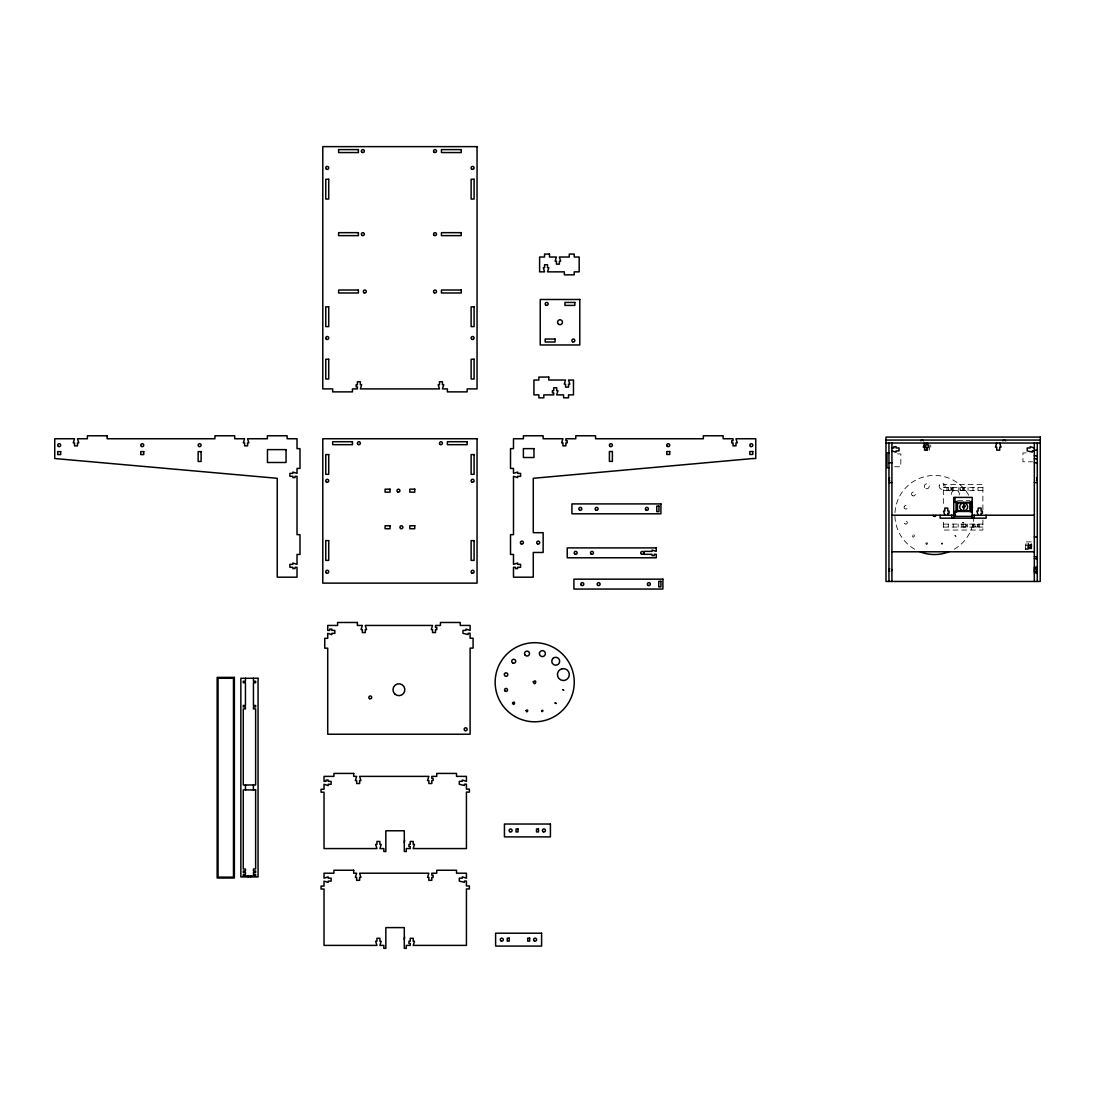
<?xml version="1.0" encoding="UTF-8"?>
<svg xmlns="http://www.w3.org/2000/svg" width="1095" height="1095" viewBox="0 0 1095 1095"><rect width="100%" height="100%" fill="white"/><g stroke="black" fill="none" stroke-linecap="round" stroke-linejoin="round"><path stroke-width="0.75" stroke-dasharray="5 3.75" d="M1026.124 452.906L1022.949 452.906L1022.949 461.803L1032.503 461.803M897.435 453.891L900.815 453.891L900.815 466.757L894.04 466.757M943.342 487.521L982.899 487.521M943.342 490.478L982.899 490.478M957.509 500.716L969.869 500.716M943.342 524.108L982.899 524.108M943.342 527.065L982.899 527.065M1031.353 541.902L1025.413 541.902L1025.413 551.798M1025.413 544.078L1028.383 544.078M1025.413 545.365L1028.383 545.365L1028.383 541.902M1025.413 548.335L1028.383 548.335M1025.413 549.622L1028.383 549.622M982.899 509.818L982.899 484.551L943.342 484.551L943.342 506.451M982.899 519.933L982.899 530.035L943.342 530.035L943.342 519.933M979.231 524.108L979.231 527.065M977.958 487.521L977.958 490.478M977.958 524.108L977.958 527.065M974.988 524.108L974.988 527.065M973.701 524.108L973.701 527.065M973.003 487.521L973.003 490.478M973.003 524.108L973.003 527.065M968.062 487.521L968.062 490.478M967.364 524.108L967.364 527.065M966.091 524.108L966.091 527.065M964.408 487.521L964.408 490.478M963.121 487.521L963.121 490.478M963.121 524.108L963.121 527.065M961.834 524.108L961.834 527.065M960.151 487.521L960.151 490.478M958.864 487.521L958.864 490.478M958.18 524.108L958.18 527.065M953.225 487.521L953.225 490.478M953.225 524.108L953.225 527.065M952.54 487.521L952.54 490.478M951.254 487.521L951.254 490.478M948.284 487.521L948.284 490.478M948.284 524.108L948.284 527.065M946.997 487.521L946.997 490.478M930.777 444.994L930.777 447.171M929.491 447.171L929.491 450.141M973.989 516.443A39.557 39.557 0 0 1 954.238 549.225M914.681 549.225A39.557 39.557 0 0 1 906.496 487.001A39.557 39.557 0 0 1 968.719 495.2M959.261 495.022A3.956 3.956 0 0 0 952.65 491.203L952.02 492.011A3.956 3.956 0 0 0 951.623 495.022M939.25 485.674L939.181 486.44A2.97 2.97 0 0 0 940.769 488.945L941.495 489.219A2.97 2.97 0 0 0 944.766 487.686L945.04 486.96A2.97 2.97 0 0 0 942.795 483.429A2.97 2.97 0 0 0 939.25 485.674M912.299 535.633C913.805 540.355 915.967 532.293 912.299 535.633M925.877 543.243C926.575 547.144 929.135 540.985 925.877 543.243M941.454 543.339C941.987 546.268 943.904 541.655 941.454 543.339M954.895 535.729L955.99 536.18L954.895 535.729M962.656 522.466L963.573 522.835L962.656 522.466M904.265 506.52L904.114 506.944A1.725 1.725 0 0 0 905.455 508.983L905.907 509.024A1.725 1.725 0 0 0 907.358 508.08L907.509 507.642A1.725 1.725 0 0 0 906.592 505.753L906.167 505.603A1.725 1.725 0 0 0 904.265 506.52M912.505 495.707L912.094 495.392A1.971 1.971 0 0 1 912.094 492.599A1.971 1.971 0 0 1 914.886 492.599L915.201 493.01A1.971 1.971 0 0 1 912.505 495.707M924.645 487.549L924.399 486.96A2.477 2.477 0 0 1 926.151 483.935A2.477 2.477 0 0 1 929.176 485.674L929.258 486.317A2.477 2.477 0 0 1 924.645 487.549M975.727 526.873A1.478 1.478 0 0 0 977.958 525.586A1.478 1.478 0 0 0 975.727 524.3A1.478 1.478 0 0 0 975.727 526.873M949.023 490.286A1.478 1.478 0 0 0 951.254 489A1.478 1.478 0 0 0 949.023 487.713A1.478 1.478 0 0 0 949.023 490.286M904.908 523.821A1.478 1.478 0 0 0 907.276 522.849A1.478 1.478 0 0 0 905.236 521.275A1.478 1.478 0 0 0 904.908 523.821M963.86 526.873A1.478 1.478 0 0 0 966.091 525.586A1.478 1.478 0 0 0 963.86 524.3A1.478 1.478 0 0 0 963.86 526.873M960.89 490.286A1.478 1.478 0 0 0 963.121 489A1.478 1.478 0 0 0 960.89 487.713A1.478 1.478 0 0 0 960.89 490.286"/><path stroke-width="1.5" d="M404.301 842.602L404.616 840.166M404.301 939.428L404.616 936.991M972.196 509.23L972.511 506.793M935.746 515.718L933.419 516.019M963.682 505.671L962.45 506.903L963.682 508.135L964.914 506.903L963.682 505.671L963.682 502.372M885.992 440.053L1040.25 440.053M885.992 443.023L1040.25 443.023M891.919 447.964L893.903 447.964L893.903 446.678L896.08 446.678L896.08 447.964L899.036 447.964L899.036 450.935L896.08 450.935L896.08 452.208L891.919 450.935M1034.323 447.964L1030.162 446.678L1030.162 447.964L1027.192 447.964L1027.192 450.935L1032.339 452.112L1032.339 450.825L1034.323 450.825M1034.323 450.141L1037.28 450.141M888.948 452.906L886.977 452.906L886.977 467.743L888.948 467.743M1034.323 455.78L1037.28 455.78M1034.323 458.737L1037.28 458.737M888.948 462.802L891.919 462.802M1034.323 462.802L1037.28 462.802M888.948 482.566L891.919 482.566M1034.323 482.566L1037.28 482.566M972.196 502.345L954.991 502.345L954.991 497.404M957.509 502.892L969.869 502.892M957.509 510.9L969.869 510.9M972.196 511.447L954.991 511.447L954.991 516.388L972.196 516.388M891.919 515.211L955.456 515.211M972.196 515.211L1034.323 515.211M1034.323 536.961L1037.28 536.961M1028.383 545.365L1031.353 545.365M1028.383 548.335L1031.353 548.335M891.919 551.798L1034.323 551.798M1034.323 556.739L1037.28 556.739M1034.323 558.71L1037.28 558.71M1034.323 567.319L1037.28 567.319M1034.323 568.606L1037.28 568.606M1034.323 571.576L1037.28 571.576M1034.323 572.849L1037.28 572.849M1037.28 443.023L1037.28 581.459M1034.323 443.023L1034.323 581.459M1031.353 544.078L1031.353 548.499M1028.383 545.2L1028.383 548.499M999.708 443.023L1000.994 447.171L999.708 447.171L999.708 450.141L996.737 450.141L996.737 447.171L995.451 447.171L996.737 443.023M986.116 515.211L986.116 518.168L940.126 518.168L940.126 515.211M981.093 515.211L981.093 513.226L982.379 513.226L982.379 511.05L981.093 511.05L981.093 508.08L978.122 508.08L978.122 511.05L976.836 511.05L978.122 515.211M974.167 515.211L974.167 518.168M972.196 518.168L972.196 497.404L953.731 497.404L953.731 518.168M971.306 501.428L971.306 512.378M969.869 502.263L969.869 511.529M963.682 508.135L963.682 511.433M957.509 502.263L957.509 511.529M956.072 501.428L956.072 512.378M951.747 515.211L951.747 518.168M947.791 515.211L947.791 513.226L949.078 513.226L949.078 511.05L947.791 511.05L947.791 508.08L944.821 508.08L944.821 511.05L943.534 511.05L944.821 515.211M927.52 443.023L927.52 444.994L928.806 444.994L928.806 447.171L927.52 447.171L927.52 450.141L924.55 450.141L924.55 447.171L923.263 447.171L924.55 443.023M926.534 443.023L926.534 444.994L925.248 444.994L925.248 447.171L926.534 447.171L926.534 450.141M891.919 443.023L891.919 581.459M888.948 443.023L888.948 581.459M253.451 678.27L253.451 681.241L255.628 681.241L255.628 682.719L253.451 682.719L253.451 705.467L255.628 705.467L255.628 706.946L253.451 706.946L253.451 708.93L255.628 708.93L255.628 784.978L243.268 784.978L243.268 708.93L245.444 708.93L245.444 706.946L243.268 706.946L243.268 705.467L245.444 705.467L245.444 682.719L243.268 682.719L243.268 681.241L245.444 681.241L245.444 678.27M253.397 784.978L253.397 789.919M250.673 875.945L250.673 876.931M248.209 875.945L248.209 876.931M245.485 784.978L245.485 789.919M964.353 505.151A2.477 2.477 0 0 1 965.256 506.054M948.913 551.798A39.557 39.557 0 0 1 920.019 551.798M935.842 515.348A1.437 1.437 0 0 1 933.077 515.348M891.864 569.701A1.478 1.478 0 0 1 891.864 570.468M889.701 571.371A1.478 1.478 0 0 1 889.701 568.798M889.701 480.39A1.478 1.478 0 0 1 889.701 477.831M920.799 440.792A1.478 1.478 0 0 1 923.359 440.792M1002.869 440.792A1.478 1.478 0 0 1 1005.443 440.792M1036.541 477.831A1.478 1.478 0 0 1 1036.541 480.39M1036.541 568.798A1.478 1.478 0 0 1 1036.541 571.371M1035.418 571.522A1.478 1.478 0 0 1 1035.418 568.661M539.493 652.948L539.424 653.715A2.97 2.97 0 0 0 541.012 656.22L541.738 656.494A2.97 2.97 0 0 0 545.009 654.974L545.283 654.249A2.97 2.97 0 0 0 543.038 650.704A2.97 2.97 0 0 0 539.493 652.948M512.528 702.908C514.048 707.63 516.21 699.582 512.528 702.908M533.279 681.87C535.085 687.537 537.672 677.873 533.279 681.87M526.12 710.532C526.818 714.433 529.378 708.273 526.12 710.532M541.696 710.628C542.203 713.543 544.174 708.93 541.696 710.628M555.138 703.004L556.233 703.455L555.138 703.004M562.898 689.74L563.747 690.233L562.967 689.631M504.508 673.795L504.357 674.219A1.725 1.725 0 0 0 505.698 676.272L506.15 676.299A1.725 1.725 0 0 0 507.601 675.355L507.738 674.931A1.725 1.725 0 0 0 506.834 673.028L506.41 672.877A1.725 1.725 0 0 0 504.508 673.795M552.879 658.478L552.263 659.299A3.956 3.956 0 0 0 557.656 664.692L558.477 664.076A3.956 3.956 0 0 0 558.477 658.478A3.956 3.956 0 0 0 552.879 658.478M561.831 668.84L560.394 669.428A5.927 5.927 0 0 0 563.364 680.501L564.897 680.296A5.927 5.927 0 0 0 569.085 673.042A5.927 5.927 0 0 0 561.831 668.84M752.799 458.531L533.265 478.296L533.265 532.69L543.147 532.69L543.147 552.469L533.265 552.469L533.265 577.188L513.487 577.188L513.487 567.306L515.471 567.306L515.471 568.592L517.634 568.592L517.634 567.306L520.604 567.306L520.604 564.336L517.634 564.336L517.634 563.049L513.487 564.336L513.487 554.44L510.516 554.44L510.516 534.661L513.487 534.661L513.487 476.325L517.634 477.612L517.634 476.325L520.604 476.325L520.604 473.355L517.634 473.355L517.634 472.068L513.487 473.355L513.487 468.414L510.516 468.414L510.516 448.635L513.487 448.635L513.487 438.753L523.383 438.753L523.383 435.783L543.147 435.783L543.147 438.753L562.926 438.753L561.639 442.9L562.926 442.9L562.926 445.87L565.896 445.87L565.896 442.9L567.183 442.9L567.183 440.724L565.896 440.724L565.896 438.753L575.792 438.753L575.792 435.783L595.557 435.783L595.557 438.753L703.346 438.753L703.346 435.783L723.124 435.783L723.124 438.753L733.02 438.753L733.02 440.724L731.734 440.724L731.734 442.9L733.02 442.9L733.02 445.87L735.977 445.87L735.977 442.9L737.263 442.9L735.977 438.753L755.755 438.753L755.755 458.531L752.799 458.531M477.05 146.634L322.792 146.634L322.792 388.903L332.675 388.903L332.675 391.873L352.453 391.873L352.453 388.903L357.408 388.903L357.408 386.932L356.121 386.932L356.121 384.756L357.408 384.756L357.408 381.785L360.364 381.785L360.364 384.756L361.651 384.756L360.364 388.903L439.478 388.903L438.192 384.756L439.478 384.756L439.478 381.785L442.448 381.785L442.448 384.756L443.735 384.756L442.448 388.903L447.39 388.903L447.39 391.873L467.168 391.873L467.168 388.903L477.05 388.903L477.05 146.634M358.393 149.604L338.615 149.604L338.615 152.561L358.393 152.561L358.393 149.604M461.228 149.604L441.449 149.604L441.449 152.561L461.228 152.561L461.228 149.604M328.719 179.265L325.762 179.265L325.762 199.044L328.719 199.044L328.719 179.265M474.094 179.265L471.124 179.265L471.124 199.044L474.094 199.044L474.094 179.265M358.393 232.66L338.615 232.66L338.615 235.63L358.393 235.63L358.393 232.66M461.228 232.66L441.449 232.66L441.449 235.63L461.228 235.63L461.228 232.66M549.498 254.067L544.557 254.067L544.557 257.024L539.616 257.024L539.616 271.861L544.557 271.861L543.271 267.714L544.557 267.714L544.557 264.744L547.527 264.744L547.527 267.714L548.814 267.714L547.527 271.861L564.336 271.861L564.336 274.831L574.218 274.831L574.218 271.861L579.173 271.861L579.173 257.024L574.218 257.024L574.218 254.067L569.277 254.067L569.277 257.024L559.394 257.024L560.681 261.185L559.394 261.185L559.394 264.141L556.424 264.141L556.424 261.185L555.138 261.185L556.424 257.024L549.498 257.024L549.498 254.067M358.393 290.011L338.615 290.011L338.615 292.981L358.393 292.981L358.393 290.011M461.228 290.011L441.449 290.011L441.449 292.981L461.228 292.981L461.228 290.011M579.789 299.483L540.232 299.483L540.232 344.966L579.789 344.966L579.789 299.483M574.834 302.453L564.952 302.453L564.952 305.409L574.834 305.409L574.834 302.453M328.719 306.833L325.762 306.833L325.762 326.611L328.719 326.611L328.719 306.833M474.094 306.833L471.124 306.833L471.124 326.611L474.094 326.611L474.094 306.833M555.069 339.039L545.173 339.039L545.173 342.01L555.069 342.01L555.069 339.039M328.719 359.242L325.762 359.242L325.762 379.021L328.719 379.021L328.719 359.242M474.094 359.242L471.124 359.242L471.124 379.021L474.094 379.021L474.094 359.242M548.759 377.063L538.863 377.063L538.863 380.033L533.922 380.033L533.922 394.871L538.863 394.871L538.863 397.827L543.818 397.827L543.818 394.871L553.7 394.871L553.7 392.886L552.414 392.886L552.414 390.71L553.7 390.71L553.7 387.753L556.671 387.753L556.671 390.71L557.957 390.71L556.671 394.871L563.583 394.871L563.583 397.827L568.538 397.827L568.538 394.871L573.479 394.871L573.479 380.033L568.538 380.033L569.824 384.181L568.538 384.181L568.538 387.151L565.567 387.151L565.567 384.181L564.281 384.181L565.567 380.033L548.759 380.033L548.759 377.063M107.159 435.783L87.381 435.783L87.381 438.753L77.499 438.753L78.785 442.9L77.499 442.9L77.499 445.87L74.528 445.87L74.528 442.9L73.242 442.9L74.528 438.753L54.75 438.753L54.75 458.531L277.24 478.296L277.24 577.188L297.019 577.188L297.019 567.306L295.048 567.306L295.048 568.592L292.871 568.592L292.871 567.306L289.901 567.306L289.901 564.336L292.871 564.336L292.871 563.049L297.019 564.336L297.019 554.44L299.989 554.44L299.989 534.661L297.019 534.661L297.019 476.325L295.048 476.325L295.048 477.612L292.871 477.612L292.871 476.325L289.901 476.325L289.901 473.355L292.871 473.355L292.871 472.068L297.019 473.355L297.019 468.414L299.989 468.414L299.989 448.635L297.019 448.635L297.019 438.753L287.136 438.753L287.136 435.783L267.358 435.783L267.358 438.753L247.579 438.753L248.866 442.9L247.579 442.9L247.579 445.87L244.609 445.87L244.609 442.9L243.323 442.9L244.609 438.753L234.727 438.753L234.727 435.783L214.948 435.783L214.948 438.753L107.159 438.753L107.159 435.783M1040.25 437.083L885.992 437.083L885.992 581.459L1040.25 581.459L1040.25 437.083M477.05 438.753L322.792 438.753L322.792 583.129L477.05 583.129L477.05 438.753M352.453 441.709L332.675 441.709L332.675 444.679L352.453 444.679L352.453 441.709M467.168 441.709L447.39 441.709L447.39 444.679L467.168 444.679L467.168 441.709M533.963 448.635L523.383 448.635L523.383 457.532L533.963 457.532L533.963 448.635M286.041 449.621L267.454 449.621L267.454 462.487L286.041 462.487L286.041 449.621M612.379 451.51L609.409 451.51L609.409 461.392L612.379 461.392L612.379 451.51M669.729 451.51L666.759 451.51L666.759 454.466L669.729 454.466L669.729 451.51M752.799 451.51L749.829 451.51L749.829 454.466L752.799 454.466L752.799 451.51M60.677 451.605L57.72 451.605L57.72 454.576L60.677 454.576L60.677 451.605M143.746 451.605L140.776 451.605L140.776 454.576L143.746 454.576L143.746 451.605M201.097 451.605L198.14 451.605L198.14 461.488L201.097 461.488L201.097 451.605M328.719 454.576L325.762 454.576L325.762 474.34L328.719 474.34L328.719 454.576M474.094 454.576L471.124 454.576L471.124 474.34L474.094 474.34L474.094 454.576M390.039 489.178L385.084 489.178L385.084 492.148L390.039 492.148L390.039 489.178M414.759 489.178L409.817 489.178L409.817 492.148L414.759 492.148L414.759 489.178M660.928 503.905L571.918 503.905L571.918 513.801L660.928 513.801L660.928 503.905M658.944 506.082L656.767 506.082L656.767 511.625L658.944 511.625L658.944 506.082M390.039 525.764L385.084 525.764L385.084 528.734L390.039 528.734L390.039 525.764M414.759 525.764L409.817 525.764L409.817 528.734L414.759 528.734L414.759 525.764M328.719 540.601L325.762 540.601L325.762 560.38L328.719 560.38L328.719 540.601M474.094 540.601L471.124 540.601L471.124 560.38L474.094 560.38L474.094 540.601M656.261 547.897L567.251 547.897L567.251 557.793L656.261 557.793L656.261 554.33L654.276 554.33L654.276 555.617L652.1 555.617L652.1 554.33L644.188 554.33L644.188 551.36L652.1 551.36L652.1 550.073L656.261 551.36L656.261 547.897M662.899 579.159L573.903 579.159L573.903 589.042L662.899 589.042L662.899 579.159M660.928 581.336L658.752 581.336L658.752 586.865L660.928 586.865L660.928 581.336M357.381 622.48L337.602 622.48L337.602 625.45L327.72 625.45L327.72 630.391L329.691 630.391L329.691 629.105L331.867 629.105L331.867 630.391L334.837 630.391L334.837 633.362L331.867 633.362L331.867 634.635L327.72 633.362L327.72 638.303L324.75 638.303L324.75 648.185L327.72 648.185L327.72 734.225L470.111 734.225L470.111 648.089L473.081 648.089L473.081 638.207L470.111 638.207L470.111 633.252L468.14 633.252L468.14 634.539L462.993 633.362L462.993 630.391L465.964 630.391L465.964 629.105L470.111 630.391L470.111 625.45L460.228 625.45L460.228 622.48L440.45 622.48L440.45 625.45L435.509 625.45L435.509 627.421L436.796 627.421L436.796 629.598L435.509 629.598L435.509 632.568L432.539 632.568L432.539 629.598L431.252 629.598L432.539 625.45L365.292 625.45L366.579 629.598L365.292 629.598L365.292 632.568L362.322 632.568L362.322 629.598L361.049 629.598L362.322 625.45L357.381 625.45L357.381 622.48M234.371 677.381L217.152 677.381L217.152 878.026L234.371 878.026L234.371 677.381M233.481 678.27L218.056 678.27L218.056 877.136L233.481 877.136L233.481 678.27M258.05 678.27L240.845 678.27L240.845 876.931L258.05 876.931L258.05 678.27M353.699 773.426L333.92 773.426L333.92 776.382L324.024 776.382L324.024 781.337L326.009 781.337L326.009 780.051L328.185 780.051L328.185 781.337L331.142 781.337L331.142 784.294L328.185 784.294L328.185 785.58L324.024 784.294L324.024 789.249L321.054 789.249L321.054 792.205L324.024 792.205L324.024 848.57L376.926 848.57L375.64 844.423L376.926 844.423L376.926 841.453L379.897 841.453L379.897 844.423L381.183 844.423L379.897 848.57L383.852 848.57L383.852 851.54L385.837 851.54L385.837 830.776L404.301 830.776L404.301 851.54L406.272 851.54L406.272 848.57L410.228 848.57L410.228 846.599L408.941 846.599L408.941 844.423L410.228 844.423L410.228 841.453L413.198 841.453L413.198 844.423L414.485 844.423L413.198 848.57L466.429 848.57L466.429 792.109L469.385 792.109L469.385 789.139L466.429 789.139L466.429 784.198L464.444 784.198L464.444 785.485L459.298 784.294L459.298 781.337L462.268 781.337L462.268 780.051L466.429 781.337L466.429 776.382L456.533 776.382L456.533 773.426L436.754 773.426L436.754 776.382L431.813 776.382L431.813 778.367L433.1 778.367L433.1 780.543L431.813 780.543L431.813 783.514L428.843 783.514L428.843 780.543L427.556 780.543L428.843 776.382L359.625 776.382L360.912 780.543L359.625 780.543L359.625 783.514L356.655 783.514L356.655 780.543L355.369 780.543L356.655 776.382L353.699 776.382L353.699 773.426M255.628 789.919L243.268 789.919L243.268 869.019L245.444 869.019L245.444 871.004L243.268 871.004L243.268 872.482L245.444 872.482L245.444 874.467L243.268 874.467L243.268 875.945L255.628 875.945L255.628 874.467L253.451 874.467L253.451 872.482L255.628 872.482L255.628 871.004L253.451 871.004L253.451 869.019L255.628 869.019L255.628 789.919M550.415 824.029L504.439 824.029L504.439 836.895L550.415 836.895L550.415 824.029M518.031 828.983L516.06 828.983L516.06 831.94L518.031 831.94L518.031 828.983M538.48 828.983L536.509 828.983L536.509 831.94L538.48 831.94L538.48 828.983M353.699 870.251L333.92 870.251L333.92 873.208L324.024 873.208L324.024 878.163L328.185 876.876L328.185 878.163L331.142 878.163L331.142 881.119L328.185 881.119L328.185 882.406L324.024 881.119L324.024 886.074L321.054 886.074L321.054 889.03L324.024 889.03L324.024 945.396L376.926 945.396L375.64 941.248L376.926 941.248L376.926 938.278L379.897 938.278L379.897 941.248L381.183 941.248L379.897 945.396L383.852 945.396L383.852 948.366L385.837 948.366L385.837 927.602L404.301 927.602L404.301 948.366L406.272 948.366L406.272 945.396L410.228 945.396L410.228 943.425L408.941 943.425L408.941 941.248L410.228 941.248L410.228 938.278L413.198 938.278L413.198 941.248L414.485 941.248L413.198 945.396L466.429 945.396L466.429 888.935L469.385 888.935L469.385 885.964L466.429 885.964L466.429 881.023L464.444 881.023L464.444 882.31L459.298 881.119L459.298 878.163L462.268 878.163L462.268 876.876L466.429 878.163L466.429 873.208L456.533 873.208L456.533 870.251L436.754 870.251L436.754 873.208L431.813 873.208L431.813 875.192L433.1 875.192L433.1 877.369L431.813 877.369L431.813 880.339L428.843 880.339L428.843 877.369L427.556 877.369L428.843 873.208L359.625 873.208L360.912 877.369L359.625 877.369L359.625 880.339L356.655 880.339L356.655 877.369L355.369 877.369L356.655 873.208L353.699 873.208L353.699 870.251M541.587 933.214L495.611 933.214L495.611 946.08L541.587 946.08L541.587 933.214M509.202 938.169L507.231 938.169L507.231 941.125L509.202 941.125L509.202 938.169M529.651 938.169L527.68 938.169L527.68 941.125L529.651 941.125L529.651 938.169M512.734 662.981L512.337 662.667A1.971 1.971 0 0 1 512.337 659.874A1.971 1.971 0 0 1 515.129 659.874L515.444 660.285A1.971 1.971 0 0 1 512.734 662.981M524.888 654.837L524.642 654.235A2.477 2.477 0 0 1 526.394 651.21A2.477 2.477 0 0 1 529.419 652.948L529.501 653.592A2.477 2.477 0 0 1 524.888 654.837M960.89 509.695A3.956 3.956 0 0 0 967.515 507.916A3.956 3.956 0 0 0 962.669 503.084A3.956 3.956 0 0 0 960.89 509.695M590.93 553.892A1.478 1.478 0 0 0 593.408 553.221A1.478 1.478 0 0 0 591.601 551.415A1.478 1.478 0 0 0 590.93 553.892M574.916 554.125A1.478 1.478 0 0 0 577.147 552.838A1.478 1.478 0 0 0 574.916 551.565A1.478 1.478 0 0 0 574.916 554.125M641.478 554.125A1.478 1.478 0 0 0 643.696 552.838A1.478 1.478 0 0 0 641.478 551.565A1.478 1.478 0 0 0 641.478 554.125M581.253 585.154A1.478 1.478 0 0 0 583.745 584.484A1.478 1.478 0 0 0 581.924 582.677A1.478 1.478 0 0 0 581.253 585.154M597.569 585.154A1.478 1.478 0 0 0 600.06 584.484A1.478 1.478 0 0 0 598.24 582.677A1.478 1.478 0 0 0 597.569 585.154M648.117 585.387A1.478 1.478 0 0 0 650.348 584.1A1.478 1.478 0 0 0 648.117 582.814A1.478 1.478 0 0 0 648.117 585.387M579.583 510.147A1.478 1.478 0 0 0 581.815 508.86A1.478 1.478 0 0 0 579.583 507.574A1.478 1.478 0 0 0 579.583 510.147M595.899 510.147A1.478 1.478 0 0 0 598.13 508.86A1.478 1.478 0 0 0 595.899 507.574A1.478 1.478 0 0 0 595.899 510.147M646.132 510.147A1.478 1.478 0 0 0 648.363 508.86A1.478 1.478 0 0 0 646.132 507.574A1.478 1.478 0 0 0 646.132 510.147M558.779 324.366A2.477 2.477 0 0 0 562.474 322.231A2.477 2.477 0 0 0 558.779 320.082A2.477 2.477 0 0 0 558.779 324.366M572.617 341.804A1.478 1.478 0 0 0 574.834 340.518A1.478 1.478 0 0 0 572.617 339.231A1.478 1.478 0 0 0 572.617 341.804M545.912 305.218A1.478 1.478 0 0 0 548.143 303.931A1.478 1.478 0 0 0 545.912 302.644A1.478 1.478 0 0 0 545.912 305.218M514.924 716.5A39.557 39.557 0 0 0 574.259 682.253A39.557 39.557 0 0 0 514.924 647.994A39.557 39.557 0 0 0 514.924 716.5M505.151 691.109A1.478 1.478 0 0 0 507.519 690.124A1.478 1.478 0 0 0 505.479 688.563A1.478 1.478 0 0 0 505.151 691.109M434.291 152.369A1.478 1.478 0 0 0 436.508 151.083A1.478 1.478 0 0 0 434.291 149.796A1.478 1.478 0 0 0 434.291 152.369M362.103 152.369A1.478 1.478 0 0 0 364.32 151.083A1.478 1.478 0 0 0 362.103 149.796A1.478 1.478 0 0 0 362.103 152.369M471.863 169.177A1.478 1.478 0 0 0 474.094 167.891A1.478 1.478 0 0 0 471.863 166.604A1.478 1.478 0 0 0 471.863 169.177M471.863 339.258A1.478 1.478 0 0 0 474.094 337.972A1.478 1.478 0 0 0 471.863 336.699A1.478 1.478 0 0 0 471.863 339.258M326.187 339.026A1.478 1.478 0 0 0 328.678 338.355A1.478 1.478 0 0 0 326.858 336.548A1.478 1.478 0 0 0 326.187 339.026M326.502 169.177A1.478 1.478 0 0 0 328.719 167.891A1.478 1.478 0 0 0 326.502 166.604A1.478 1.478 0 0 0 326.502 169.177M434.291 235.425A1.478 1.478 0 0 0 436.508 234.152A1.478 1.478 0 0 0 434.291 232.865A1.478 1.478 0 0 0 434.291 235.425M362.103 235.425A1.478 1.478 0 0 0 364.32 234.152A1.478 1.478 0 0 0 362.103 232.865A1.478 1.478 0 0 0 362.103 235.425M434.291 292.789A1.478 1.478 0 0 0 436.508 291.503A1.478 1.478 0 0 0 434.291 290.216A1.478 1.478 0 0 0 434.291 292.789M364.074 292.789A1.478 1.478 0 0 0 366.305 291.503A1.478 1.478 0 0 0 364.074 290.216A1.478 1.478 0 0 0 364.074 292.789M509.873 831.748A1.478 1.478 0 0 0 512.104 830.462A1.478 1.478 0 0 0 509.873 829.175A1.478 1.478 0 0 0 509.873 831.748M543.175 831.748A1.478 1.478 0 0 0 545.406 830.462A1.478 1.478 0 0 0 543.175 829.175A1.478 1.478 0 0 0 543.175 831.748M501.045 940.933A1.478 1.478 0 0 0 503.276 939.647A1.478 1.478 0 0 0 501.045 938.36A1.478 1.478 0 0 0 501.045 940.933M534.346 940.933A1.478 1.478 0 0 0 536.577 939.647A1.478 1.478 0 0 0 534.346 938.36A1.478 1.478 0 0 0 534.346 940.933M394.72 693.915A5.927 5.927 0 0 0 404.644 691.26A5.927 5.927 0 0 0 397.375 683.992A5.927 5.927 0 0 0 394.72 693.915M369.549 698.637A1.437 1.437 0 0 0 371.698 697.392A1.437 1.437 0 0 0 369.549 696.16A1.437 1.437 0 0 0 369.549 698.637M464.923 730.557A1.478 1.478 0 0 0 467.141 729.27A1.478 1.478 0 0 0 464.923 727.983A1.478 1.478 0 0 0 464.923 730.557M198.879 446.459A1.478 1.478 0 0 0 201.097 445.172A1.478 1.478 0 0 0 198.879 443.886A1.478 1.478 0 0 0 198.879 446.459M141.529 446.459A1.478 1.478 0 0 0 143.746 445.172A1.478 1.478 0 0 0 141.529 443.886A1.478 1.478 0 0 0 141.529 446.459M58.459 446.459A1.478 1.478 0 0 0 60.677 445.172A1.478 1.478 0 0 0 58.459 443.886A1.478 1.478 0 0 0 58.459 446.459M326.187 572.794A1.478 1.478 0 0 0 328.678 572.137A1.478 1.478 0 0 0 326.858 570.317A1.478 1.478 0 0 0 326.187 572.794M326.502 482.06A1.478 1.478 0 0 0 328.719 480.773A1.478 1.478 0 0 0 326.502 479.487A1.478 1.478 0 0 0 326.502 482.06M358.147 444.488A1.478 1.478 0 0 0 360.364 443.201A1.478 1.478 0 0 0 358.147 441.915A1.478 1.478 0 0 0 358.147 444.488M440.217 444.488A1.478 1.478 0 0 0 442.448 443.201A1.478 1.478 0 0 0 440.217 441.915A1.478 1.478 0 0 0 440.217 444.488M471.863 482.06A1.478 1.478 0 0 0 474.094 480.773A1.478 1.478 0 0 0 471.863 479.487A1.478 1.478 0 0 0 471.863 482.06M471.863 573.041A1.478 1.478 0 0 0 474.094 571.754A1.478 1.478 0 0 0 471.863 570.468A1.478 1.478 0 0 0 471.863 573.041M400.661 528.529A1.478 1.478 0 0 0 402.892 527.256A1.478 1.478 0 0 0 400.661 525.97A1.478 1.478 0 0 0 400.661 528.529M397.704 491.942A1.478 1.478 0 0 0 399.921 490.669A1.478 1.478 0 0 0 397.704 489.383A1.478 1.478 0 0 0 397.704 491.942M537.467 543.859A1.478 1.478 0 0 0 539.698 542.572A1.478 1.478 0 0 0 537.467 541.3A1.478 1.478 0 0 0 537.467 543.859M521.152 543.859A1.478 1.478 0 0 0 523.383 542.572A1.478 1.478 0 0 0 521.152 541.3A1.478 1.478 0 0 0 521.152 543.859M750.568 446.459A1.478 1.478 0 0 0 752.799 445.172A1.478 1.478 0 0 0 750.568 443.886A1.478 1.478 0 0 0 750.568 446.459M667.211 446.24A1.478 1.478 0 0 0 669.675 445.542A1.478 1.478 0 0 0 667.841 443.749A1.478 1.478 0 0 0 667.211 446.24M610.148 446.459A1.478 1.478 0 0 0 612.379 445.172A1.478 1.478 0 0 0 610.148 443.886A1.478 1.478 0 0 0 610.148 446.459M1029.122 548.13A1.478 1.478 0 0 0 1031.353 546.843A1.478 1.478 0 0 0 1029.122 545.57A1.478 1.478 0 0 0 1029.122 548.13"/></g></svg>
